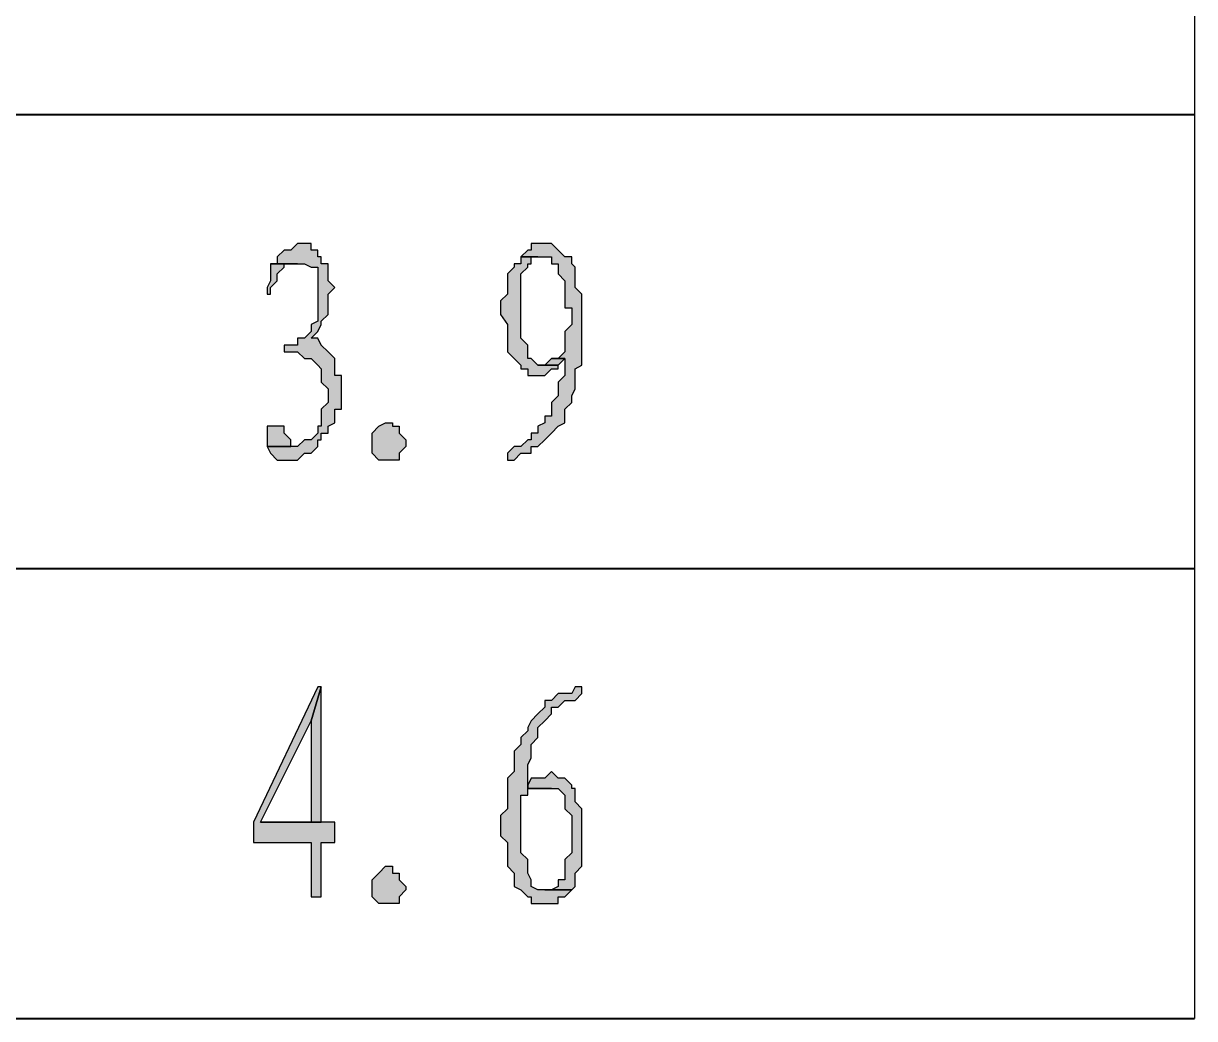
# Model space of a CAD drawing. Extents: x 457 to 4918, y -67 to 391.
# Drawn here: x 3618.59 to 3634.23, y 73.37 to 86.65 of the extents above; entities that cross this region are included whole.
import ezdxf

# ---------------------------------------------------------------- set-up
doc = ezdxf.new("R2010")
doc.units = 0
doc.header["$LTSCALE"] = 40
doc.header["$MEASUREMENT"] = 0
doc.layers.add('at_Entity', color=7, linetype='CONTINUOUS')
doc.layers.add('at_Solid', color=7, linetype='CONTINUOUS')

msp = doc.modelspace()

# ---------------------------------------------------------------- hatches: boundary and pattern name
at = {"layer": 'at_Solid'}
for points in [[(3622.347, 83.716), (3622.256, 83.716), (3622.166, 83.626), (3622.075, 83.626), (3621.985, 83.536), (3621.985, 83.445), (3621.895, 83.445), (3622.347, 83.445), (3622.437, 83.4), (3622.527, 83.4), (3622.527, 83.31), (3622.527, 82.677), (3622.437, 82.632), (3622.437, 82.541), (3622.347, 82.451), (3622.256, 82.451), (3622.256, 82.36), (3622.075, 82.36), (3622.075, 82.27), (3622.256, 82.27), (3622.347, 82.18), (3622.437, 82.18), (3622.527, 82.089), (3622.573, 82.044), (3622.573, 81.863), (3622.663, 81.773), (3622.663, 81.592), (3622.573, 81.502), (3622.573, 81.276), (3622.527, 81.276), (3622.527, 81.185), (3622.437, 81.095), (3622.347, 81.095), (3622.256, 81.004), (3621.849, 81.004), (3621.895, 80.914), (3621.985, 80.824), (3622.256, 80.824), (3622.347, 80.914), (3622.437, 80.914), (3622.527, 81.004), (3622.527, 81.095), (3622.573, 81.095), (3622.573, 81.185), (3622.663, 81.185), (3622.663, 81.276), (3622.753, 81.321), (3622.753, 81.502), (3622.844, 81.502), (3622.844, 81.954), (3622.753, 81.954), (3622.753, 82.18), (3622.663, 82.27), (3622.573, 82.36), (3622.527, 82.451), (3622.437, 82.451), (3622.527, 82.541), (3622.573, 82.632), (3622.573, 82.677), (3622.663, 82.767), (3622.663, 83.038), (3622.753, 83.129), (3622.663, 83.219), (3622.663, 83.445), (3622.573, 83.445), (3622.573, 83.536), (3622.527, 83.536), (3622.527, 83.626), (3622.437, 83.626), (3622.437, 83.716)], [(3625.556, 83.716), (3625.375, 83.716), (3625.375, 83.626), (3625.33, 83.626), (3625.239, 83.536), (3625.646, 83.536), (3625.646, 83.445), (3625.737, 83.445), (3625.737, 83.4), (3625.737, 83.31), (3625.827, 83.219), (3625.827, 82.858), (3625.917, 82.858), (3625.917, 82.632), (3625.827, 82.541), (3625.827, 82.27), (3625.737, 82.18), (3625.646, 82.18), (3625.827, 82.18), (3625.827, 81.954), (3625.737, 81.863), (3625.737, 81.682), (3625.646, 81.592), (3625.646, 81.411), (3625.556, 81.411), (3625.556, 81.321), (3625.465, 81.276), (3625.465, 81.185), (3625.375, 81.185), (3625.375, 81.095), (3625.33, 81.095), (3625.239, 81.004), (3625.149, 81.004), (3625.059, 80.914), (3625.059, 80.824), (3625.149, 80.824), (3625.239, 80.914), (3625.375, 80.914), (3625.375, 81.004), (3625.465, 81.004), (3625.556, 81.095), (3625.646, 81.185), (3625.737, 81.276), (3625.827, 81.321), (3625.827, 81.502), (3625.917, 81.592), (3625.917, 81.682), (3625.963, 81.773), (3625.963, 82.044), (3626.053, 82.089), (3626.053, 83.038), (3625.963, 83.129), (3625.963, 83.4), (3625.917, 83.445), (3625.917, 83.536), (3625.827, 83.536), (3625.737, 83.626), (3625.646, 83.716)], [(3625.239, 83.536), (3625.239, 83.445), (3625.149, 83.445), (3625.149, 83.4), (3625.059, 83.31), (3625.059, 83.038), (3624.968, 82.948), (3624.968, 82.767), (3625.059, 82.632), (3625.059, 82.27), (3625.149, 82.18), (3625.239, 82.089), (3625.239, 82.044), (3625.33, 82.044), (3625.33, 81.954), (3625.375, 81.954), (3625.556, 81.954), (3625.646, 82.044), (3625.737, 82.044), (3625.737, 82.089), (3625.465, 82.089), (3625.375, 82.18), (3625.33, 82.18), (3625.33, 82.27), (3625.33, 82.36), (3625.239, 82.451), (3625.239, 83.31), (3625.33, 83.4), (3625.33, 83.445), (3625.375, 83.445), (3625.375, 83.536), (3625.465, 83.536)], [(3621.895, 83.445), (3621.895, 83.219), (3621.849, 83.129), (3621.849, 83.038), (3621.895, 83.038), (3621.895, 83.129), (3621.985, 83.219), (3621.985, 83.31), (3622.075, 83.4), (3622.075, 83.445), (3622.166, 83.445), (3622.256, 83.445)], [(3625.646, 82.18), (3625.556, 82.089), (3625.465, 82.089), (3625.737, 82.089), (3625.827, 82.18)], [(3621.895, 81.276), (3621.849, 81.276), (3621.849, 81.185), (3621.849, 81.004), (3622.166, 81.004), (3622.166, 81.095), (3622.075, 81.185), (3622.075, 81.276), (3621.985, 81.276)], [(3623.612, 80.824), (3623.341, 80.824), (3623.251, 80.914), (3623.251, 81.185), (3623.341, 81.276), (3623.431, 81.321), (3623.522, 81.321), (3623.522, 81.276), (3623.612, 81.276), (3623.612, 81.185), (3623.703, 81.095), (3623.703, 81.004), (3623.612, 80.914)], [(3622.573, 77.795), (3622.527, 77.795), (3621.669, 75.987), (3621.669, 75.716), (3622.437, 75.716), (3622.437, 74.993), (3622.573, 74.993), (3622.573, 75.716), (3622.753, 75.716), (3622.753, 75.987), (3622.573, 75.987), (3621.759, 75.987), (3622.437, 77.343)], [(3622.573, 77.795), (3622.437, 77.343), (3622.437, 75.987), (3621.759, 75.987), (3622.573, 75.987)], [(3626.053, 77.795), (3625.963, 77.795), (3625.917, 77.705), (3625.737, 77.705), (3625.646, 77.614), (3625.556, 77.614), (3625.556, 77.524), (3625.465, 77.433), (3625.375, 77.343), (3625.33, 77.253), (3625.33, 77.207), (3625.239, 77.117), (3625.239, 77.027), (3625.149, 76.936), (3625.149, 76.665), (3625.059, 76.575), (3625.059, 76.168), (3624.968, 76.077), (3624.968, 75.806), (3625.059, 75.716), (3625.059, 75.399), (3625.149, 75.309), (3625.149, 75.128), (3625.239, 75.083), (3625.33, 74.993), (3625.375, 74.993), (3625.375, 74.902), (3625.737, 74.902), (3625.737, 74.993), (3625.827, 74.993), (3625.917, 75.083), (3625.465, 75.083), (3625.375, 75.128), (3625.375, 75.219), (3625.33, 75.309), (3625.33, 75.49), (3625.239, 75.58), (3625.239, 76.349), (3625.33, 76.349), (3625.33, 76.439), (3625.375, 76.439), (3625.646, 76.439), (3625.33, 76.439), (3625.33, 76.755), (3625.375, 76.846), (3625.375, 77.027), (3625.465, 77.117), (3625.465, 77.253), (3625.556, 77.343), (3625.646, 77.433), (3625.646, 77.524), (3625.737, 77.524), (3625.827, 77.614), (3625.963, 77.614), (3626.053, 77.705)], [(3625.646, 76.665), (3625.556, 76.575), (3625.375, 76.575), (3625.33, 76.484), (3625.33, 76.439), (3625.646, 76.439), (3625.737, 76.439), (3625.827, 76.349), (3625.827, 76.168), (3625.917, 76.077), (3625.917, 75.58), (3625.827, 75.49), (3625.827, 75.219), (3625.737, 75.219), (3625.737, 75.128), (3625.646, 75.083), (3625.556, 75.083), (3625.917, 75.083), (3625.963, 75.128), (3625.963, 75.309), (3626.053, 75.399), (3626.053, 76.168), (3625.963, 76.258), (3625.963, 76.439), (3625.917, 76.439), (3625.917, 76.484), (3625.827, 76.575), (3625.737, 76.575)], [(3623.612, 74.902), (3623.341, 74.902), (3623.251, 74.993), (3623.251, 75.219), (3623.341, 75.309), (3623.431, 75.399), (3623.522, 75.399), (3623.522, 75.309), (3623.612, 75.309), (3623.612, 75.219), (3623.703, 75.128), (3623.703, 75.083), (3623.612, 74.993)]]:
    msp.add_hatch(color=0, dxfattribs=at).paths.add_polyline_path(points)

# ---------------------------------------------------------------- linework, layer by layer
at = {"layer": 'at_Entity', "color": 0, "lineweight": 40}
for p, q in [((3634.235, 85.434), (3487.194, 85.434)), ((3487.194, 79.377), (3634.235, 79.377)), ((3487.194, 73.365), (3634.235, 73.365))]:
    msp.add_line(p, q, dxfattribs=at)
at = {"layer": 'at_Entity', "color": 0, "lineweight": 20}
for p, q in [((3622.256, 83.716), (3622.166, 83.626)), ((3622.347, 83.716), (3622.256, 83.716)), ((3622.437, 83.716), (3622.347, 83.716)), ((3622.437, 83.626), (3622.437, 83.716)), ((3625.556, 83.716), (3625.375, 83.716)), ((3625.375, 83.716), (3625.375, 83.626)), ((3625.646, 83.716), (3625.556, 83.716)), ((3625.737, 83.626), (3625.646, 83.716)), ((3622.075, 83.626), (3621.985, 83.536)), ((3621.985, 83.536), (3621.985, 83.445)), ((3622.166, 83.626), (3622.075, 83.626)), ((3622.527, 83.626), (3622.437, 83.626)), ((3622.527, 83.536), (3622.527, 83.626)), ((3622.573, 83.536), (3622.527, 83.536)), ((3622.573, 83.445), (3622.573, 83.536)), ((3625.33, 83.626), (3625.239, 83.536)), ((3625.239, 83.536), (3625.239, 83.445)), ((3625.465, 83.536), (3625.239, 83.536)), ((3625.239, 83.536), (3625.646, 83.536)), ((3625.375, 83.626), (3625.33, 83.626)), ((3625.375, 83.445), (3625.375, 83.536)), ((3625.375, 83.536), (3625.465, 83.536)), ((3625.646, 83.536), (3625.646, 83.445)), ((3625.827, 83.536), (3625.737, 83.626)), ((3625.917, 83.536), (3625.827, 83.536)), ((3625.917, 83.445), (3625.917, 83.536)), ((3621.895, 83.445), (3621.895, 83.219)), ((3622.256, 83.445), (3621.895, 83.445)), ((3621.985, 83.445), (3621.895, 83.445)), ((3621.895, 83.445), (3622.347, 83.445)), ((3621.985, 83.31), (3622.075, 83.4)), ((3622.075, 83.4), (3622.075, 83.445)), ((3622.075, 83.445), (3622.166, 83.445)), ((3622.166, 83.445), (3622.256, 83.445)), ((3622.347, 83.445), (3622.437, 83.4)), ((3622.437, 83.4), (3622.527, 83.4)), ((3622.527, 83.4), (3622.527, 83.31)), ((3622.663, 83.445), (3622.573, 83.445)), ((3622.663, 83.219), (3622.663, 83.445)), ((3625.149, 83.4), (3625.059, 83.31)), ((3625.239, 83.445), (3625.149, 83.445)), ((3625.149, 83.445), (3625.149, 83.4)), ((3625.239, 83.31), (3625.33, 83.4)), ((3625.33, 83.4), (3625.33, 83.445)), ((3625.33, 83.445), (3625.375, 83.445)), ((3625.646, 83.445), (3625.737, 83.445)), ((3625.737, 83.445), (3625.737, 83.4)), ((3625.737, 83.4), (3625.737, 83.31)), ((3625.963, 83.4), (3625.917, 83.445)), ((3625.963, 83.129), (3625.963, 83.4)), ((3621.895, 83.219), (3621.849, 83.129)), ((3621.895, 83.129), (3621.985, 83.219)), ((3621.985, 83.219), (3621.985, 83.31)), ((3622.527, 83.31), (3622.527, 82.677)), ((3622.753, 83.129), (3622.663, 83.219)), ((3625.059, 83.31), (3625.059, 83.038)), ((3625.239, 82.451), (3625.239, 83.31)), ((3625.737, 83.31), (3625.827, 83.219)), ((3625.827, 83.219), (3625.827, 82.858)), ((3621.849, 83.129), (3621.849, 83.038)), ((3621.895, 83.038), (3621.895, 83.129)), ((3622.663, 83.038), (3622.753, 83.129)), ((3626.053, 83.038), (3625.963, 83.129)), ((3621.849, 83.038), (3621.895, 83.038)), ((3622.663, 82.767), (3622.663, 83.038)), ((3625.059, 83.038), (3624.968, 82.948)), ((3624.968, 82.948), (3624.968, 82.767)), ((3626.053, 82.089), (3626.053, 83.038)), ((3622.573, 82.677), (3622.663, 82.767)), ((3624.968, 82.767), (3625.059, 82.632)), ((3625.827, 82.858), (3625.917, 82.858)), ((3625.917, 82.858), (3625.917, 82.632)), ((3622.527, 82.677), (3622.437, 82.632)), ((3622.437, 82.632), (3622.437, 82.541)), ((3622.527, 82.541), (3622.573, 82.632)), ((3622.573, 82.632), (3622.573, 82.677)), ((3625.059, 82.632), (3625.059, 82.27)), ((3625.917, 82.632), (3625.827, 82.541)), ((3622.347, 82.451), (3622.256, 82.451)), ((3622.256, 82.451), (3622.256, 82.36)), ((3622.437, 82.541), (3622.347, 82.451)), ((3622.437, 82.451), (3622.527, 82.541)), ((3622.527, 82.451), (3622.437, 82.451)), ((3622.573, 82.36), (3622.527, 82.451)), ((3625.33, 82.36), (3625.239, 82.451)), ((3625.827, 82.541), (3625.827, 82.27)), ((3622.256, 82.36), (3622.075, 82.36)), ((3622.075, 82.36), (3622.075, 82.27)), ((3622.075, 82.27), (3622.256, 82.27)), ((3622.256, 82.27), (3622.347, 82.18)), ((3622.663, 82.27), (3622.573, 82.36)), ((3622.753, 82.18), (3622.663, 82.27)), ((3625.059, 82.27), (3625.149, 82.18)), ((3625.33, 82.27), (3625.33, 82.36)), ((3625.33, 82.18), (3625.33, 82.27)), ((3625.827, 82.27), (3625.737, 82.18)), ((3622.347, 82.18), (3622.437, 82.18)), ((3622.437, 82.18), (3622.527, 82.089)), ((3622.753, 81.954), (3622.753, 82.18)), ((3625.149, 82.18), (3625.239, 82.089)), ((3625.375, 82.18), (3625.33, 82.18)), ((3625.465, 82.089), (3625.375, 82.18)), ((3625.646, 82.18), (3625.556, 82.089)), ((3625.827, 82.18), (3625.646, 82.18)), ((3625.737, 82.18), (3625.646, 82.18)), ((3625.646, 82.18), (3625.827, 82.18)), ((3625.737, 82.089), (3625.827, 82.18)), ((3625.827, 82.18), (3625.827, 81.954)), ((3622.527, 82.089), (3622.573, 82.044)), ((3622.573, 82.044), (3622.573, 81.863)), ((3622.844, 81.954), (3622.753, 81.954)), ((3622.844, 81.502), (3622.844, 81.954)), ((3625.239, 82.089), (3625.239, 82.044)), ((3625.239, 82.044), (3625.33, 82.044)), ((3625.33, 82.044), (3625.33, 81.954)), ((3625.33, 81.954), (3625.375, 81.954)), ((3625.375, 81.954), (3625.556, 81.954)), ((3625.556, 82.089), (3625.465, 82.089)), ((3625.465, 82.089), (3625.737, 82.089)), ((3625.737, 82.089), (3625.465, 82.089)), ((3625.556, 81.954), (3625.646, 82.044)), ((3625.646, 82.044), (3625.737, 82.044)), ((3625.737, 82.044), (3625.737, 82.089)), ((3625.827, 81.954), (3625.737, 81.863)), ((3625.963, 82.044), (3626.053, 82.089)), ((3625.963, 81.773), (3625.963, 82.044)), ((3622.573, 81.863), (3622.663, 81.773)), ((3625.737, 81.863), (3625.737, 81.682)), ((3622.663, 81.773), (3622.663, 81.592)), ((3625.737, 81.682), (3625.646, 81.592)), ((3625.917, 81.682), (3625.963, 81.773)), ((3625.917, 81.592), (3625.917, 81.682)), ((3622.663, 81.592), (3622.573, 81.502)), ((3622.573, 81.502), (3622.573, 81.276)), ((3622.753, 81.321), (3622.753, 81.502)), ((3622.753, 81.502), (3622.844, 81.502)), ((3625.646, 81.592), (3625.646, 81.411)), ((3625.827, 81.502), (3625.917, 81.592)), ((3625.827, 81.321), (3625.827, 81.502)), ((3625.646, 81.411), (3625.556, 81.411)), ((3625.556, 81.411), (3625.556, 81.321)), ((3621.895, 81.276), (3621.849, 81.276)), ((3621.849, 81.276), (3621.849, 81.185)), ((3621.849, 81.185), (3621.849, 81.004)), ((3621.985, 81.276), (3621.895, 81.276)), ((3622.075, 81.276), (3621.985, 81.276)), ((3622.075, 81.185), (3622.075, 81.276)), ((3622.166, 81.095), (3622.075, 81.185)), ((3622.527, 81.185), (3622.437, 81.095)), ((3622.573, 81.276), (3622.527, 81.276)), ((3622.527, 81.276), (3622.527, 81.185)), ((3622.573, 81.095), (3622.573, 81.185)), ((3622.573, 81.185), (3622.663, 81.185)), ((3622.663, 81.276), (3622.753, 81.321)), ((3622.663, 81.185), (3622.663, 81.276)), ((3623.251, 81.185), (3623.341, 81.276)), ((3623.251, 80.914), (3623.251, 81.185)), ((3623.341, 81.276), (3623.431, 81.321)), ((3623.431, 81.321), (3623.522, 81.321)), ((3623.522, 81.321), (3623.522, 81.276)), ((3623.522, 81.276), (3623.612, 81.276)), ((3623.612, 81.276), (3623.612, 81.185)), ((3623.612, 81.185), (3623.703, 81.095)), ((3625.465, 81.185), (3625.375, 81.185)), ((3625.375, 81.185), (3625.375, 81.095)), ((3625.556, 81.321), (3625.465, 81.276)), ((3625.465, 81.276), (3625.465, 81.185)), ((3625.556, 81.095), (3625.646, 81.185)), ((3625.646, 81.185), (3625.737, 81.276)), ((3625.737, 81.276), (3625.827, 81.321)), ((3622.166, 81.004), (3622.166, 81.095)), ((3622.347, 81.095), (3622.256, 81.004)), ((3622.437, 81.095), (3622.347, 81.095)), ((3622.527, 81.004), (3622.527, 81.095)), ((3622.527, 81.095), (3622.573, 81.095)), ((3623.703, 81.095), (3623.703, 81.004)), ((3625.33, 81.095), (3625.239, 81.004)), ((3625.375, 81.095), (3625.33, 81.095)), ((3625.465, 81.004), (3625.556, 81.095)), ((3621.849, 81.004), (3622.166, 81.004)), ((3622.256, 81.004), (3621.849, 81.004)), ((3621.849, 81.004), (3621.895, 80.914)), ((3621.895, 80.914), (3621.985, 80.824)), ((3622.256, 80.824), (3622.347, 80.914)), ((3622.347, 80.914), (3622.437, 80.914)), ((3622.437, 80.914), (3622.527, 81.004)), ((3623.341, 80.824), (3623.251, 80.914)), ((3623.703, 81.004), (3623.612, 80.914)), ((3623.612, 80.914), (3623.612, 80.824)), ((3625.149, 81.004), (3625.059, 80.914)), ((3625.059, 80.914), (3625.059, 80.824)), ((3625.239, 81.004), (3625.149, 81.004)), ((3625.149, 80.824), (3625.239, 80.914)), ((3625.239, 80.914), (3625.375, 80.914)), ((3625.375, 80.914), (3625.375, 81.004)), ((3625.375, 81.004), (3625.465, 81.004)), ((3621.985, 80.824), (3622.256, 80.824)), ((3623.612, 80.824), (3623.341, 80.824)), ((3625.059, 80.824), (3625.149, 80.824)), ((3622.527, 77.795), (3621.669, 75.987)), ((3622.437, 77.343), (3622.573, 77.795)), ((3622.573, 77.795), (3622.437, 77.343)), ((3622.573, 77.795), (3622.527, 77.795)), ((3622.573, 75.987), (3622.573, 77.795)), ((3625.963, 77.795), (3625.917, 77.705)), ((3626.053, 77.795), (3625.963, 77.795)), ((3626.053, 77.705), (3626.053, 77.795)), ((3625.646, 77.614), (3625.556, 77.614)), ((3625.556, 77.614), (3625.556, 77.524)), ((3625.737, 77.705), (3625.646, 77.614)), ((3625.917, 77.705), (3625.737, 77.705)), ((3625.737, 77.524), (3625.827, 77.614)), ((3625.827, 77.614), (3625.963, 77.614)), ((3625.963, 77.614), (3626.053, 77.705)), ((3625.465, 77.433), (3625.375, 77.343)), ((3625.556, 77.524), (3625.465, 77.433)), ((3625.556, 77.343), (3625.646, 77.433)), ((3625.646, 77.433), (3625.646, 77.524)), ((3625.646, 77.524), (3625.737, 77.524)), ((3621.759, 75.987), (3622.437, 77.343)), ((3622.437, 77.343), (3622.437, 75.987)), ((3625.375, 77.343), (3625.33, 77.253)), ((3625.465, 77.253), (3625.556, 77.343)), ((3625.33, 77.207), (3625.239, 77.117)), ((3625.239, 77.117), (3625.239, 77.027)), ((3625.33, 77.253), (3625.33, 77.207)), ((3625.375, 77.027), (3625.465, 77.117)), ((3625.465, 77.117), (3625.465, 77.253)), ((3625.239, 77.027), (3625.149, 76.936)), ((3625.375, 76.846), (3625.375, 77.027)), ((3625.149, 76.936), (3625.149, 76.665)), ((3625.33, 76.755), (3625.375, 76.846)), ((3625.149, 76.665), (3625.059, 76.575)), ((3625.33, 76.439), (3625.33, 76.755)), ((3625.646, 76.665), (3625.556, 76.575)), ((3625.737, 76.575), (3625.646, 76.665)), ((3625.059, 76.575), (3625.059, 76.168)), ((3625.375, 76.575), (3625.33, 76.484)), ((3625.33, 76.484), (3625.33, 76.439)), ((3625.556, 76.575), (3625.375, 76.575)), ((3625.827, 76.575), (3625.737, 76.575)), ((3625.917, 76.484), (3625.827, 76.575)), ((3625.917, 76.439), (3625.917, 76.484)), ((3625.239, 75.58), (3625.239, 76.349)), ((3625.239, 76.349), (3625.33, 76.349)), ((3625.33, 76.439), (3625.646, 76.439)), ((3625.33, 76.349), (3625.33, 76.439)), ((3625.33, 76.439), (3625.375, 76.439)), ((3625.646, 76.439), (3625.33, 76.439)), ((3625.375, 76.439), (3625.646, 76.439)), ((3625.646, 76.439), (3625.737, 76.439)), ((3625.737, 76.439), (3625.827, 76.349)), ((3625.827, 76.349), (3625.827, 76.168)), ((3625.963, 76.439), (3625.917, 76.439)), ((3625.963, 76.258), (3625.963, 76.439)), ((3625.059, 76.168), (3624.968, 76.077)), ((3625.827, 76.168), (3625.917, 76.077)), ((3626.053, 76.168), (3625.963, 76.258)), ((3626.053, 75.399), (3626.053, 76.168)), ((3624.968, 76.077), (3624.968, 75.806)), ((3625.917, 76.077), (3625.917, 75.58)), ((3621.669, 75.987), (3621.669, 75.716)), ((3622.573, 75.987), (3621.759, 75.987)), ((3622.437, 75.987), (3621.759, 75.987)), ((3621.759, 75.987), (3622.573, 75.987)), ((3622.753, 75.987), (3622.573, 75.987)), ((3622.753, 75.716), (3622.753, 75.987)), ((3621.669, 75.716), (3622.437, 75.716)), ((3622.437, 75.716), (3622.437, 74.993)), ((3622.573, 74.993), (3622.573, 75.716)), ((3622.573, 75.716), (3622.753, 75.716)), ((3624.968, 75.806), (3625.059, 75.716)), ((3625.059, 75.716), (3625.059, 75.399)), ((3625.33, 75.49), (3625.239, 75.58)), ((3625.917, 75.58), (3625.827, 75.49)), ((3623.341, 75.309), (3623.431, 75.399)), ((3623.431, 75.399), (3623.522, 75.399)), ((3623.522, 75.399), (3623.522, 75.309)), ((3625.059, 75.399), (3625.149, 75.309)), ((3625.33, 75.309), (3625.33, 75.49)), ((3625.827, 75.49), (3625.827, 75.219)), ((3625.963, 75.309), (3626.053, 75.399)), ((3623.251, 75.219), (3623.341, 75.309)), ((3623.522, 75.309), (3623.612, 75.309)), ((3623.612, 75.309), (3623.612, 75.219)), ((3625.149, 75.309), (3625.149, 75.128)), ((3625.375, 75.219), (3625.33, 75.309)), ((3625.963, 75.128), (3625.963, 75.309)), ((3623.251, 74.993), (3623.251, 75.219)), ((3623.612, 75.219), (3623.703, 75.128)), ((3623.703, 75.083), (3623.612, 74.993)), ((3623.703, 75.128), (3623.703, 75.083)), ((3625.149, 75.128), (3625.239, 75.083)), ((3625.239, 75.083), (3625.33, 74.993)), ((3625.375, 75.128), (3625.375, 75.219)), ((3625.465, 75.083), (3625.375, 75.128)), ((3625.917, 75.083), (3625.465, 75.083)), ((3625.646, 75.083), (3625.556, 75.083)), ((3625.556, 75.083), (3625.917, 75.083)), ((3625.737, 75.128), (3625.646, 75.083)), ((3625.827, 75.219), (3625.737, 75.219)), ((3625.737, 75.219), (3625.737, 75.128)), ((3625.827, 74.993), (3625.917, 75.083)), ((3625.917, 75.083), (3625.963, 75.128)), ((3622.437, 74.993), (3622.573, 74.993)), ((3623.341, 74.902), (3623.251, 74.993)), ((3623.612, 74.993), (3623.612, 74.902)), ((3625.33, 74.993), (3625.375, 74.993)), ((3625.375, 74.993), (3625.375, 74.902)), ((3625.737, 74.902), (3625.737, 74.993)), ((3625.737, 74.993), (3625.827, 74.993)), ((3623.612, 74.902), (3623.341, 74.902)), ((3625.375, 74.902), (3625.737, 74.902))]:
    msp.add_line(p, q, dxfattribs=at)
at = {"layer": 'at_Entity', "color": 0}
for points in [[(3634.235, 99.944), (3634.235, 73.365)], [(3622.347, 83.716), (3622.256, 83.716), (3622.166, 83.626), (3622.075, 83.626), (3621.985, 83.536), (3621.985, 83.445), (3621.895, 83.445), (3622.347, 83.445), (3622.437, 83.4), (3622.527, 83.4), (3622.527, 83.31), (3622.527, 82.677), (3622.437, 82.632), (3622.437, 82.541), (3622.347, 82.451), (3622.256, 82.451), (3622.256, 82.36), (3622.075, 82.36), (3622.075, 82.27), (3622.256, 82.27), (3622.347, 82.18), (3622.437, 82.18), (3622.527, 82.089), (3622.573, 82.044), (3622.573, 81.863), (3622.663, 81.773), (3622.663, 81.592), (3622.573, 81.502), (3622.573, 81.276), (3622.527, 81.276), (3622.527, 81.185), (3622.437, 81.095), (3622.347, 81.095), (3622.256, 81.004), (3621.849, 81.004), (3621.895, 80.914), (3621.985, 80.824), (3622.256, 80.824), (3622.347, 80.914), (3622.437, 80.914), (3622.527, 81.004), (3622.527, 81.095), (3622.573, 81.095), (3622.573, 81.185), (3622.663, 81.185), (3622.663, 81.276), (3622.753, 81.321), (3622.753, 81.502), (3622.844, 81.502), (3622.844, 81.954), (3622.753, 81.954), (3622.753, 82.18), (3622.663, 82.27), (3622.573, 82.36), (3622.527, 82.451), (3622.437, 82.451), (3622.527, 82.541), (3622.573, 82.632), (3622.573, 82.677), (3622.663, 82.767), (3622.663, 83.038), (3622.753, 83.129), (3622.663, 83.219), (3622.663, 83.445), (3622.573, 83.445), (3622.573, 83.536), (3622.527, 83.536), (3622.527, 83.626), (3622.437, 83.626), (3622.437, 83.716), (3622.347, 83.716), (3622.347, 83.716), (3622.347, 83.716)], [(3625.556, 83.716), (3625.375, 83.716), (3625.375, 83.626), (3625.33, 83.626), (3625.239, 83.536), (3625.646, 83.536), (3625.646, 83.445), (3625.737, 83.445), (3625.737, 83.4), (3625.737, 83.31), (3625.827, 83.219), (3625.827, 82.858), (3625.917, 82.858), (3625.917, 82.632), (3625.827, 82.541), (3625.827, 82.27), (3625.737, 82.18), (3625.646, 82.18), (3625.827, 82.18), (3625.827, 81.954), (3625.737, 81.863), (3625.737, 81.682), (3625.646, 81.592), (3625.646, 81.411), (3625.556, 81.411), (3625.556, 81.321), (3625.465, 81.276), (3625.465, 81.185), (3625.375, 81.185), (3625.375, 81.095), (3625.33, 81.095), (3625.239, 81.004), (3625.149, 81.004), (3625.059, 80.914), (3625.059, 80.824), (3625.149, 80.824), (3625.239, 80.914), (3625.375, 80.914), (3625.375, 81.004), (3625.465, 81.004), (3625.556, 81.095), (3625.646, 81.185), (3625.737, 81.276), (3625.827, 81.321), (3625.827, 81.502), (3625.917, 81.592), (3625.917, 81.682), (3625.963, 81.773), (3625.963, 82.044), (3626.053, 82.089), (3626.053, 83.038), (3625.963, 83.129), (3625.963, 83.4), (3625.917, 83.445), (3625.917, 83.536), (3625.827, 83.536), (3625.737, 83.626), (3625.646, 83.716), (3625.556, 83.716), (3625.556, 83.716)], [(3625.239, 83.536), (3625.239, 83.445), (3625.149, 83.445), (3625.149, 83.4), (3625.059, 83.31), (3625.059, 83.038), (3624.968, 82.948), (3624.968, 82.767), (3625.059, 82.632), (3625.059, 82.27), (3625.149, 82.18), (3625.239, 82.089), (3625.239, 82.044), (3625.33, 82.044), (3625.33, 81.954), (3625.375, 81.954), (3625.556, 81.954), (3625.646, 82.044), (3625.737, 82.044), (3625.737, 82.089), (3625.465, 82.089), (3625.375, 82.18), (3625.33, 82.18), (3625.33, 82.27), (3625.33, 82.36), (3625.239, 82.451), (3625.239, 83.31), (3625.33, 83.4), (3625.33, 83.445), (3625.375, 83.445), (3625.375, 83.536), (3625.465, 83.536), (3625.239, 83.536), (3625.239, 83.536), (3625.239, 83.536)], [(3621.895, 83.445), (3621.895, 83.219), (3621.849, 83.129), (3621.849, 83.038), (3621.895, 83.038), (3621.895, 83.129), (3621.985, 83.219), (3621.985, 83.31), (3622.075, 83.4), (3622.075, 83.445), (3622.166, 83.445), (3622.256, 83.445), (3621.895, 83.445), (3621.895, 83.445), (3621.895, 83.445)], [(3625.646, 82.18), (3625.556, 82.089), (3625.465, 82.089), (3625.737, 82.089), (3625.827, 82.18), (3625.646, 82.18), (3625.646, 82.18)], [(3621.895, 81.276), (3621.849, 81.276), (3621.849, 81.185), (3621.849, 81.004), (3622.166, 81.004), (3622.166, 81.095), (3622.075, 81.185), (3622.075, 81.276), (3621.985, 81.276), (3621.895, 81.276), (3621.895, 81.276)], [(3623.612, 80.824), (3623.341, 80.824), (3623.251, 80.914), (3623.251, 81.185), (3623.341, 81.276), (3623.431, 81.321), (3623.522, 81.321), (3623.522, 81.276), (3623.612, 81.276), (3623.612, 81.185), (3623.703, 81.095), (3623.703, 81.004), (3623.612, 80.914), (3623.612, 80.824), (3623.612, 80.824), (3623.612, 80.824)], [(3622.573, 77.795), (3622.527, 77.795), (3621.669, 75.987), (3621.669, 75.716), (3622.437, 75.716), (3622.437, 74.993), (3622.573, 74.993), (3622.573, 75.716), (3622.753, 75.716), (3622.753, 75.987), (3622.573, 75.987), (3621.759, 75.987), (3622.437, 77.343), (3622.573, 77.795), (3622.573, 77.795), (3622.573, 77.795)], [(3622.573, 77.795), (3622.437, 77.343), (3622.437, 75.987), (3621.759, 75.987), (3622.573, 75.987), (3622.573, 77.795), (3622.573, 77.795), (3622.573, 77.795)], [(3626.053, 77.795), (3625.963, 77.795), (3625.917, 77.705), (3625.737, 77.705), (3625.646, 77.614), (3625.556, 77.614), (3625.556, 77.524), (3625.465, 77.433), (3625.375, 77.343), (3625.33, 77.253), (3625.33, 77.207), (3625.239, 77.117), (3625.239, 77.027), (3625.149, 76.936), (3625.149, 76.665), (3625.059, 76.575), (3625.059, 76.168), (3624.968, 76.077), (3624.968, 75.806), (3625.059, 75.716), (3625.059, 75.399), (3625.149, 75.309), (3625.149, 75.128), (3625.239, 75.083), (3625.33, 74.993), (3625.375, 74.993), (3625.375, 74.902), (3625.737, 74.902), (3625.737, 74.993), (3625.827, 74.993), (3625.917, 75.083), (3625.465, 75.083), (3625.375, 75.128), (3625.375, 75.219), (3625.33, 75.309), (3625.33, 75.49), (3625.239, 75.58), (3625.239, 76.349), (3625.33, 76.349), (3625.33, 76.439), (3625.375, 76.439), (3625.646, 76.439), (3625.33, 76.439), (3625.33, 76.755), (3625.375, 76.846), (3625.375, 77.027), (3625.465, 77.117), (3625.465, 77.253), (3625.556, 77.343), (3625.646, 77.433), (3625.646, 77.524), (3625.737, 77.524), (3625.827, 77.614), (3625.963, 77.614), (3626.053, 77.705), (3626.053, 77.795), (3626.053, 77.795)], [(3625.646, 76.665), (3625.556, 76.575), (3625.375, 76.575), (3625.33, 76.484), (3625.33, 76.439), (3625.646, 76.439), (3625.737, 76.439), (3625.827, 76.349), (3625.827, 76.168), (3625.917, 76.077), (3625.917, 75.58), (3625.827, 75.49), (3625.827, 75.219), (3625.737, 75.219), (3625.737, 75.128), (3625.646, 75.083), (3625.556, 75.083), (3625.917, 75.083), (3625.963, 75.128), (3625.963, 75.309), (3626.053, 75.399), (3626.053, 76.168), (3625.963, 76.258), (3625.963, 76.439), (3625.917, 76.439), (3625.917, 76.484), (3625.827, 76.575), (3625.737, 76.575), (3625.646, 76.665), (3625.646, 76.665), (3625.646, 76.665)], [(3623.612, 74.902), (3623.341, 74.902), (3623.251, 74.993), (3623.251, 75.219), (3623.341, 75.309), (3623.431, 75.399), (3623.522, 75.399), (3623.522, 75.309), (3623.612, 75.309), (3623.612, 75.219), (3623.703, 75.128), (3623.703, 75.083), (3623.612, 74.993), (3623.612, 74.902), (3623.612, 74.902), (3623.612, 74.902)]]:
    msp.add_lwpolyline(points, dxfattribs=at)

doc.saveas('drawing.dxf')
